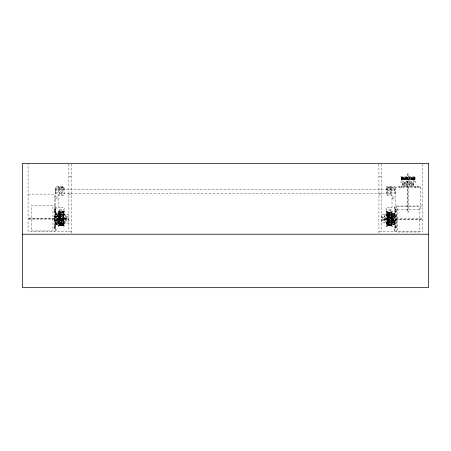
<?xml version="1.0" encoding="UTF-8"?>
<svg xmlns="http://www.w3.org/2000/svg" width="451" height="451" viewBox="0 0 451 451"><rect width="100%" height="100%" fill="white"/><g stroke="black" fill="none" stroke-linecap="round" stroke-linejoin="round"><path stroke-width="0.34" stroke-dasharray="2.25 1.69" d="M411.814 185.158L413.9 185.158L413.9 186.212L402.416 186.212L402.416 182.3M413.877 185.158L413.877 183.613M63.67 219.366L63.709 219.073M386.823 218.526L386.862 218.233A2.142 2.142 0 0 1 390.154 217.032A2.142 2.142 0 0 1 390.154 220.539A2.142 2.142 0 0 1 386.862 219.338L385.537 219.045L385.537 223.487L394.281 223.487M59.532 218.329L60.051 217.359L61.285 216.79L61.285 216.243L63.039 217.359L63.557 218.329M390.994 219.271L390.481 220.246L388.723 221.362L388.723 220.81L387.488 220.246L386.975 219.271M55.287 216.982L55.484 216.373A6.523 6.523 0 0 1 62.774 212.365L63.343 212.511M395.155 220.573L394.958 221.176A6.523 6.523 0 0 1 393.052 223.803L392.426 224.26M55.287 192.521L59.622 192.521L60.169 191.974M60.846 191.292L61.392 190.745L64.16 190.745L62.779 191.021L62.898 195.283M58.991 211.829L63.518 211.79L64.296 210.995L64.296 226.244L63.518 225.466M59.724 224.26L60.507 223.476L60.395 221.571A3.027 3.027 0 0 1 58.816 217.483A3.027 3.027 0 0 1 62.977 216.108L63.117 212.511M59.34 225.466L58.557 226.25L58.557 211L59.34 211.778L59.34 225.461L63.518 225.427L63.518 211.778M390.978 209.771L386.778 209.771L386.281 209.275L386.281 207.291L392.02 207.291L392.02 195.283L386.281 195.283L386.281 188.236L387.065 187.458L394.253 187.458L395.155 187.977M386.281 192.521L389.05 192.521L389.596 191.974M390.273 191.292L390.82 190.745L395.155 190.745L391.739 190.835L391.801 195.283M401.311 181.516L400.527 182.3L415.783 182.3L415.005 181.516L414.993 177.598L415.788 176.82L400.533 176.82L401.311 177.598L401.328 181.516L414.993 181.516M391.536 212.139L392.319 211.356L392.319 226.611L391.536 225.833L387.014 225.788L391.192 225.788M63.377 187.458L64.16 188.236L63.219 188.8L55.287 188.8M395.155 223.549L393.926 224.26L387.623 224.22M54.295 217.303L63.687 217.303M56.894 220.843L56.894 219.879L56.437 219.676L55.349 219.879L55.349 220.843M395.183 220.246L393.638 220.246L393.638 221.21M387.324 215.048L387.341 215.037A4.048 4.048 0 0 1 392.697 217.416A4.048 4.048 0 0 1 390.064 222.647L389.935 222.681M387.324 214.073L387.358 214.062A4.961 4.961 0 0 1 393.605 217.241A4.961 4.961 0 0 1 390.425 223.493L390.047 223.589M387.099 212.511L387.668 212.365A6.523 6.523 0 0 1 394.958 216.373L395.155 216.982M62.351 220.804L61.804 220.917L61.804 221.464M395.183 217.72L393.638 217.72L393.638 216.756M54.295 212.872L58.207 212.872M55.349 224.333L62.903 224.294M392.319 213.244L396.237 213.244M392.319 224.728L396.237 224.728M387.014 212.686L391.536 212.725M387.014 213.154L391.536 213.154M387.014 213.52L391.192 213.52M387.014 213.751L391.975 213.757M387.014 215.285L391.536 215.268M387.014 215.854L391.192 215.854M387.014 216.181L391.536 216.159M387.014 216.796L391.192 216.796M387.014 217.782L391.192 217.777M63.518 218.803L58.934 218.853L58.934 218.329M391.192 218.137L387.014 218.149L391.536 218.115M59.34 219.462L63.518 219.457L58.991 219.485M387.014 218.803L391.536 218.836M63.518 219.817L59.34 219.817M59.34 220.466L63.518 220.466M59.34 220.815L63.518 220.81M63.518 221.418L58.991 221.441M63.518 221.751L58.991 221.706M63.518 222.315L58.991 222.332M59.34 222.631L63.518 222.631M59.34 223.144L63.518 223.132L58.991 223.183M63.518 223.848L58.991 223.854M63.518 224.079L58.991 224.04M59.34 224.457L63.518 224.446L59.34 224.632M59.34 224.919L63.518 224.919L58.991 224.908M68.902 176.82L71.512 176.82M378.93 176.82L381.54 176.82M401.328 177.598L414.993 177.598M404.502 183.394L405.934 183.394M410.387 183.394L411.814 183.394M402.416 183.613L404.502 183.613M405.934 183.613L406.898 183.613L407.095 184.07L406.898 185.158L405.934 185.158M410.387 183.613L409.423 183.613L409.22 184.707L409.423 185.158L410.387 185.158M411.814 183.613L413.9 183.613L413.9 182.3M402.472 184.07L404.502 184.07M405.934 184.07L407.095 184.07L407.095 184.707L405.934 184.707M410.387 184.07L409.22 184.07L409.22 184.707L410.387 184.707M411.814 184.07L413.849 184.07M402.472 184.707L404.502 184.707M411.814 184.707L413.849 184.707M402.416 185.158L404.502 185.158M56.826 186.675L64.132 186.675M420.462 187.571L386.011 187.571L386.011 186.269L420.462 186.269L420.462 209.332L395.155 209.332M395.155 188.8L387.223 188.8L386.281 188.253M55.287 189.493L64.16 189.493M386.281 189.493L395.155 189.493M60.169 191.292L59.622 190.745L55.287 190.745L58.703 190.835L58.636 195.283M389.596 191.292L389.05 190.745L386.281 190.745L387.663 191.021L387.544 195.283M60.846 191.974L61.392 192.521L64.16 192.492M390.273 191.974L390.82 192.521L395.155 192.492M55.287 193.772L395.155 193.772M28.069 194.11L54.295 194.11L54.295 231.605M68.902 194.11L71.512 194.11M378.93 194.11L381.54 194.11M55.287 197.008L58.421 197.008M392.02 197.008L395.155 197.008M55.287 198.784L58.421 198.784M392.02 198.784L395.155 198.784M54.295 206.028L55.597 206.028L55.597 231.605M422.373 206L394.929 206L394.929 231.577M394.929 207.302L394.281 207.302L394.281 208.345L394.929 208.345M55.597 207.33L56.251 207.33L56.251 208.373L55.597 208.373M54.295 209.529L55.597 209.529M394.929 209.501L396.237 209.501M54.295 209.783L55.597 209.783M59.464 209.771L63.664 209.771L64.16 209.275L64.16 207.291L58.421 207.291L58.421 195.283L64.16 195.283L64.16 188.236M394.929 209.754L396.237 209.754M54.295 210.059L55.597 210.059M394.929 210.031L396.237 210.031M59.464 210.425L63.535 210.425L64.16 211.051L64.16 212.511L58.421 212.511L58.421 222.394L60.507 222.394M390.978 210.425L386.907 210.425L386.281 211.051L386.231 226.605L387.014 225.827L387.014 212.139L386.231 211.35M54.295 210.724L55.597 210.724M394.929 210.696L396.237 210.696M64.16 211.209L59.464 211.209L59.464 207.291M386.281 211.209L390.978 211.209L390.978 207.291M54.295 211.389L55.597 211.389M394.929 211.361L396.237 211.361M54.295 211.666L55.597 211.666M63.518 211.818L58.991 211.784L58.207 210.989L58.207 226.239L58.991 225.461L63.518 225.331M394.929 211.637L396.237 211.637M58.991 212.004L63.518 211.998L59.34 211.998M394.929 211.998L396.237 211.998M54.295 212.026L55.597 212.026M59.34 212.179L63.518 212.179M391.536 212.195L387.014 212.179L391.536 212.15L391.536 225.816M407.76 212.105L408.634 212.105L408.634 173.686L407.76 173.686L407.805 212.105M58.991 212.218L63.518 212.325L58.991 212.359M387.014 212.274L391.536 212.308M391.192 212.551L387.014 212.353L391.192 212.359M386.281 212.511L392.02 212.511M58.991 212.579L63.518 212.596M387.014 212.551L391.536 212.652M64.296 212.754L59.6 212.754L59.6 224.491M58.991 212.787L63.518 212.799M58.991 212.94L62.903 212.94M391.536 213.007L386.231 213.109M58.991 213.193L63.518 213.148M387.623 213.306L391.536 213.306M58.557 213.402L63.518 213.396M58.991 213.436L62.903 213.436M387.623 213.56L391.536 213.56M55.597 213.859L56.251 213.859L56.251 214.901L55.597 214.901M58.991 213.87L63.518 213.819M387.623 213.802L391.536 213.802M394.929 213.83L394.281 213.83L394.281 214.873L394.929 214.873M58.991 214.05L62.903 214.05M56.251 214.118L64.995 214.118L64.995 218.555L63.67 218.261M394.281 214.09L385.537 214.09L385.537 218.526M387.014 214.18L391.536 214.242M387.623 214.417L391.536 214.417L387.014 214.473M59.34 214.603L63.518 214.603M68.851 214.676L54.238 214.676L54.238 223.031L68.851 223.031M58.991 214.772L62.903 214.772M58.991 214.901L62.903 214.901M54.295 214.958L57.982 214.958L57.982 216.39L54.295 216.39M59.34 214.935L63.518 214.935M387.014 214.958L391.192 214.958M387.623 215.02L391.536 215.02M387.623 215.144L391.536 215.144M396.237 215.33L392.55 215.33L392.55 216.756L396.294 216.711M59.34 215.471L63.518 215.471M58.991 215.527L62.903 215.527M58.991 215.595L62.903 215.595M58.991 215.792L63.518 215.832M387.623 215.894L391.536 215.894M387.623 215.967L391.536 215.967M59.34 216.412L63.518 216.412M58.991 216.491L62.903 216.463M393.159 216.66L395.769 216.66L395.769 220.838L393.159 220.838M57.367 216.762L54.757 216.762L54.757 220.939L57.367 220.939M58.991 216.751L62.903 216.751M65.722 216.762L68.332 216.762L68.332 220.939L65.722 220.939L66.506 220.889L66.506 216.818L65.722 216.818M54.238 216.818L57.367 216.818M59.34 216.796L63.518 216.796M387.623 216.835L391.536 216.835M387.014 217.156L391.536 217.117M58.991 217.438L63.518 217.405M386.84 217.67L393.638 217.67M395.183 217.67L396.237 217.67M58.991 217.748L63.518 217.799M391.536 217.81L387.014 217.76L391.192 217.782M381.676 217.912L384.026 217.912M66.506 218.019L68.851 218.019M28.402 218.329L66.821 218.329M58.991 218.47L63.518 218.419M58.991 218.763L62.903 218.763M63.659 218.853L64.155 218.853L64.155 218.329M387.623 219.135L391.536 219.135M387.014 219.18L391.192 219.18M383.711 219.276L422.13 219.276M381.676 219.586L384.026 219.586M66.506 219.688L68.851 219.688M58.991 219.789L62.903 219.789M387.014 219.8L391.192 219.8M387.623 219.851L391.536 219.851M54.295 219.93L55.349 219.93M56.894 219.93L63.687 219.93M387.623 220.15L391.536 220.156M387.014 220.201L391.192 220.201M386.84 220.297L393.638 220.297M395.183 220.297L396.237 220.297M58.991 220.483L62.903 220.483M58.991 220.742L63.518 220.832L59.34 220.81M384.81 220.787L384.026 220.787L384.026 216.711L384.81 216.711L382.2 216.66L382.2 220.838L384.81 220.838M387.014 220.804L391.192 220.804M393.159 220.787L396.294 220.787M54.238 220.889L57.982 220.843L57.982 222.275L54.295 222.275M387.623 220.855L391.536 220.855M387.623 221.114L391.536 221.114L387.014 221.187M396.237 221.21L392.55 221.21L392.55 222.642L396.237 222.642M58.991 221.638L62.903 221.638M387.014 221.768L391.192 221.768M387.623 221.807L391.536 221.807M55.287 221.869L58.421 221.869M392.02 221.869L395.155 221.869M387.623 222.005L391.536 222.005M387.014 222.129L391.536 222.078M389.935 222.394L392.02 222.394M58.991 222.461L62.903 222.461M58.991 222.58L62.903 222.58M387.014 222.67L391.536 222.704M55.597 222.732L56.251 222.732L56.251 223.775L55.597 223.775M387.623 222.828L391.536 222.828M387.014 223.003L391.192 223.003M58.991 223.363L62.903 223.363M59.34 223.425L63.518 223.425M56.251 223.516L64.995 223.516L64.995 219.073M387.623 223.73L391.536 223.73M394.929 223.747L394.281 223.747L394.281 222.704M58.557 223.843L62.903 223.797M387.014 223.781L391.192 223.781M387.014 224.203L391.975 224.198M54.295 224.361L55.349 224.361L55.349 222.275M58.207 224.361L56.894 224.361L56.894 222.275M58.991 224.446L64.296 224.491M387.014 224.457L391.536 224.406M58.991 224.592L63.518 224.649M387.623 224.66L391.536 224.66M58.991 224.874L62.903 224.874M386.231 224.846L391.536 224.812M387.623 224.964L391.536 224.964M58.991 225.015L62.903 225.021M387.014 225.004L391.536 225.021M63.518 225.055L58.991 225.297M58.991 225.229L63.518 225.246M391.536 225.241L387.014 225.274L391.536 225.314M387.014 225.421L391.536 225.393M63.518 225.455L58.991 225.449L58.991 211.784M54.295 225.601L55.597 225.601M391.536 225.596L387.014 225.607L391.536 225.771M394.929 225.573L396.237 225.573M387.014 225.692L391.536 225.68M54.295 225.968L55.597 225.968M394.929 225.94L396.237 225.94M54.295 226.244L55.597 226.244M394.929 226.216L396.237 226.216M54.295 226.904L55.597 226.904M394.929 226.876L396.237 226.876M54.295 227.569L55.597 227.569M394.929 227.541L396.237 227.541M54.295 227.845L55.597 227.845M394.929 227.817L396.237 227.817M54.295 228.099L55.597 228.099M394.929 228.071L396.237 228.071M55.597 229.255L56.251 229.255L56.251 230.298L55.597 230.298M394.929 229.226L394.281 229.226L394.281 230.269L394.929 230.269M71.512 231.605L28.069 231.605L28.069 163.33M378.93 231.605L422.373 231.577M387.014 212.173L391.192 212.179M59.34 223.132L63.518 223.144M387.014 225.601L391.192 225.607M56.894 224.333L56.437 224.305L56.437 222.275M60.733 220.804L61.285 220.917L61.285 221.464M60.507 222.681L60.378 222.647A4.048 4.048 0 0 1 57.739 217.416A4.048 4.048 0 0 1 63.101 215.037L63.117 215.048M60.395 223.589L60.017 223.493A4.961 4.961 0 0 1 56.837 217.241A4.961 4.961 0 0 1 63.084 214.062L63.117 214.073M56.516 224.26L55.287 223.549L55.287 187.977L56.189 187.458L64.132 187.458L64.081 186.675M58.016 224.26L57.39 223.803A6.523 6.523 0 0 1 55.484 221.176L55.287 220.573M387.623 212.139L386.84 211.356L386.84 226.611L387.623 225.833L387.623 212.15M390.718 224.26L389.935 223.476L390.047 221.571A3.027 3.027 0 0 0 391.626 217.483A3.027 3.027 0 0 0 387.465 216.108L387.324 212.511M422.373 164.034L422.373 231.605M418.004 186.269L418.004 187.571M417.226 186.269L417.226 187.571M415.348 186.269L415.348 187.571M414.982 186.269L414.982 187.571M414.948 177.598L414.948 181.516M414.841 177.598L414.852 181.516M414.773 177.598L414.773 181.516M414.565 177.598L414.565 181.516M414.418 177.598L414.492 181.516M414.198 177.598L414.136 181.516M413.99 177.598L413.99 181.516M413.838 177.598L413.838 181.516M413.584 177.598L413.584 181.516M412.907 177.598L412.907 181.516M412.727 177.598L412.727 181.516M412.688 177.598L412.688 181.516M412.124 177.598L412.124 181.516M412 177.598L412 181.516M411.876 177.598L411.876 181.516M411.814 186.212L411.814 182.525L410.387 182.525L410.387 186.212M411.25 177.598L411.25 181.516M411.182 177.598L411.182 181.516M410.985 177.598L410.985 181.516M410.309 177.598L410.286 181.516M410.027 177.598L410.027 181.516M409.474 176.82L409.474 183.613M409.474 185.158L409.474 186.212M409.333 177.598L409.333 181.516M409.029 177.598L409.029 181.516M408.307 177.598L408.307 181.516M408.008 177.598L408.008 181.516M407.867 173.686L407.867 212.105M407.292 177.598L407.292 181.516M406.994 177.598L406.994 181.516M406.982 177.598L406.988 181.516M406.847 176.82L406.847 183.613M406.847 185.158L406.847 186.212M406.295 177.598L406.295 181.516M406.007 177.598L406.007 181.516M405.934 186.212L405.934 182.525L404.502 182.525L404.502 186.212M405.336 177.598L405.336 181.516M405.139 177.598L405.139 181.516M405.066 177.598L405.066 181.516M404.44 177.598L404.44 181.516M404.316 177.598L404.316 181.516M404.197 177.598L404.197 181.516M403.634 177.598L403.634 181.516M403.594 177.598L403.594 181.516M403.414 177.598L403.414 181.516M402.974 177.598L402.974 181.516M402.923 177.598L402.923 181.516M402.737 177.598L402.737 181.516M402.484 177.598L402.484 181.516M402.331 177.598L402.331 181.516M402.179 177.598L402.179 181.516M401.869 177.598L401.83 181.516M401.756 177.598L401.751 181.516M401.548 177.598L401.548 181.516M401.48 177.598L401.463 181.516M401.373 177.598L401.373 181.516M401.413 186.269L401.413 187.571M401.046 186.269L401.046 187.571M399.163 186.269L399.163 187.571M396.237 206L396.237 231.577M395.155 187.571L395.183 224.728M395.138 193.761L395.138 189.589L55.834 189.589L55.834 193.761M394.726 213.3L394.726 215.33M394.726 216.756L394.726 217.923L394.089 217.923L394.089 216.756M394.726 220.049L394.726 221.21M394.726 222.642L394.726 224.671M394.089 213.3L394.089 215.33M394.089 220.049L394.089 221.21M394.089 222.642L394.089 224.671M393.638 213.244L393.638 215.33M393.638 222.642L393.638 224.728M393.413 215.33L393.413 216.756M393.413 221.21L393.413 222.642M393.159 214.575L393.159 222.924M391.801 187.458L391.801 190.773M391.598 219.271L391.598 218.752L391.102 218.752A2.114 2.114 0 0 0 389.794 216.796L389.247 216.689L389.247 216.142M390.927 213.109L390.927 224.846M390.865 186.269L390.865 187.571M390.82 187.458L390.82 190.745M390.82 192.521L390.82 195.283M388.987 186.269L389.05 190.745M389.05 192.521L389.05 195.283M388.723 216.142L388.723 216.689L388.176 216.796A2.114 2.114 0 0 0 386.873 218.752L386.377 218.752L386.377 219.271M387.544 187.458L387.544 190.773M384.81 214.575L384.81 222.924M381.54 164.006L381.54 231.605M378.93 164.006L378.93 233.562M71.512 164.006L71.512 234.216M68.902 164.006L68.902 231.605M65.722 214.676L65.722 223.031M62.898 187.458L62.898 190.773M62.514 186.675L62.514 187.458M62.148 186.675L62.148 187.064L58.805 187.064L58.805 186.675M61.392 187.064L61.392 190.745M61.392 192.521L61.392 195.283M60.479 186.675L60.479 187.458M59.566 187.064L59.622 190.745M59.622 192.521L59.622 195.283M58.636 187.458L58.636 190.773M58.444 186.675L58.444 187.458M57.367 214.676L57.367 223.031M57.114 214.958L57.114 216.39M57.114 220.843L57.114 222.275M56.877 186.675L56.826 187.458M56.894 212.872L56.894 214.958M56.894 216.39L56.894 217.354M56.437 212.928L56.437 214.958M56.437 216.39L56.437 217.557M56.437 219.676L56.437 220.843M55.8 212.928L55.8 214.958M55.8 216.39L55.8 217.557M55.8 219.676L55.8 220.843M55.8 222.275L55.8 224.305M55.349 212.872L55.349 214.958M55.349 216.39L55.349 217.354M63.687 210.989L62.903 211.773L62.903 225.449L63.687 226.244L63.687 210.995M391.975 211.35L391.192 212.133L391.192 225.821L391.975 226.611L391.975 211.356M391.192 214.191L387.014 214.197L391.192 214.197M391.192 214.462L387.014 214.467L391.192 214.467M391.192 214.975L387.014 214.98L391.192 214.98M391.192 217.134L387.014 217.145L391.192 217.145M63.518 223.403L59.34 223.408L63.518 223.408M52.936 205.611L31.175 205.611L31.175 230.923L52.936 230.923L52.936 205.611M419.351 206.682L397.596 206.682L397.596 231.989L419.351 231.989L419.351 206.682M396.294 214.575L381.676 214.575L381.676 222.924L396.294 222.924L396.294 214.575M66.821 218.261L28.402 218.216L28.402 219.09L66.821 219.09L66.821 218.216M422.13 218.51L383.711 218.51L383.711 219.383L422.13 219.338L422.13 218.51M413.398 181.516L413.398 177.598L413.341 181.516M387.888 220.607A2.086 2.086 0 0 0 391.017 218.803A2.086 2.086 0 0 0 387.888 216.993A2.086 2.086 0 0 0 387.888 220.607M60.552 220.607A2.086 2.086 0 0 0 63.687 218.803A2.086 2.086 0 0 0 60.552 216.993A2.086 2.086 0 0 0 60.552 220.607M59.425 222.157A3.997 3.997 0 0 0 65.587 219.006A3.997 3.997 0 0 0 59.78 215.24A3.997 3.997 0 0 0 59.425 222.157M386.806 222.236A3.997 3.997 0 0 0 392.838 218.848A3.997 3.997 0 0 0 386.885 215.319A3.997 3.997 0 0 0 386.806 222.236"/><path stroke-width="0.68" d="M22.55 234.216L428.45 234.216M428.45 163.33L22.55 163.33L22.55 287.67L428.45 287.67L428.45 163.33"/></g></svg>
